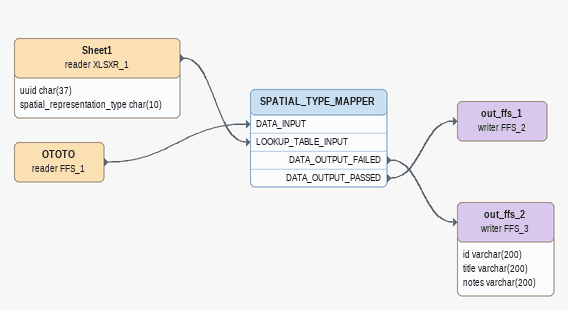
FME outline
Sheet1 (reader XLSXR_1)
    attributes: uuid char(37), spatial_representation_type char(10)
    -> SPATIAL_TYPE_MAPPER [LOOKUP_TABLE_INPUT]
OTOTO (reader FFS_1)
    -> SPATIAL_TYPE_MAPPER [DATA_INPUT]
SPATIAL_TYPE_MAPPER
    DATA_OUTPUT_FAILED -> out_ffs_2 (writer FFS_3)
    DATA_OUTPUT_PASSED -> out_ffs_1 (writer FFS_2)
out_ffs_1 (writer FFS_2)
out_ffs_2 (writer FFS_3)
    attributes: id varchar(200), title varchar(200), notes varchar(200)
